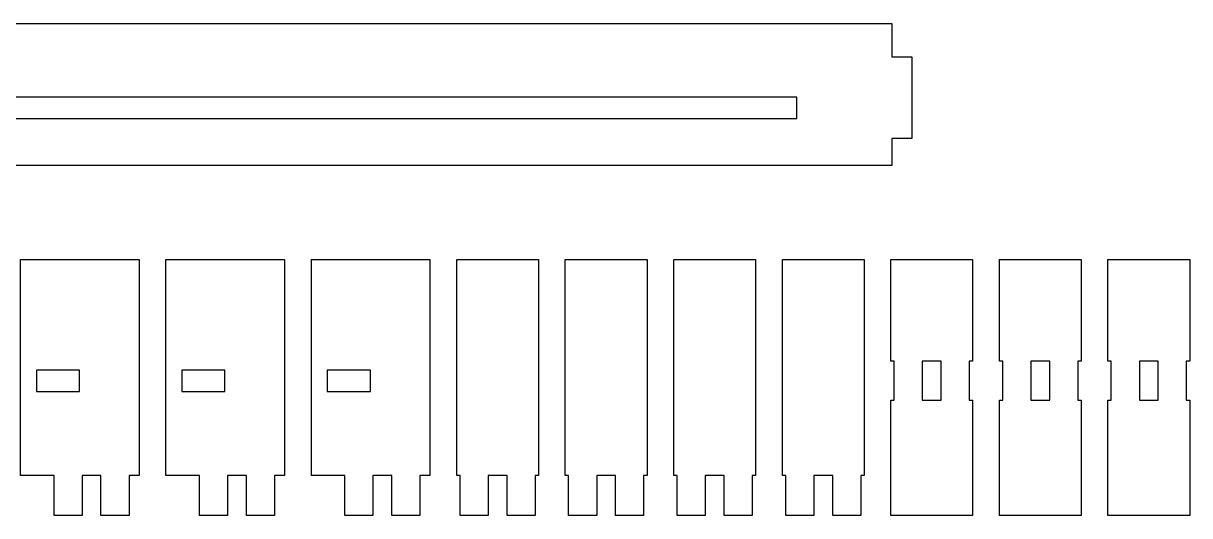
# Model space of a CAD drawing. Header units: metres. Extents: x 4 to 594, y 4 to 365.
# Drawn here: x 332.6 to 506.5, y 172.8 to 246.1 of the extents above; entities that cross this region are included whole.
import ezdxf

# ---------------------------------------------------------------- set-up
doc = ezdxf.new("R2010")
doc.units = ezdxf.units.M

msp = doc.modelspace()

# ---------------------------------------------------------------- linework, layer by layer
for points in [[(462.06, 228.94), (462.06, 224.94), (265.88, 224.94), (265.88, 228.94), (262.88, 228.94), (262.88, 231.92), (447.88, 231.92), (447.88, 235.14), (262.88, 235.14), (262.88, 241.12), (265.88, 241.12), (265.88, 246.12), (462.06, 246.12), (462.06, 241.12), (465.06, 241.12), (465.06, 228.94), (462.06, 228.94)], [(341.34, 178.76), (341.34, 172.76), (337.16, 172.76), (337.16, 178.76), (332.16, 178.76), (332.16, 210.94), (349.84, 210.94), (349.84, 178.76), (348.34, 178.76), (348.34, 172.76), (344.16, 172.76), (344.16, 178.76), (341.34, 178.76)], [(363.02, 178.76), (363.02, 172.76), (358.84, 172.76), (358.84, 178.76), (353.84, 178.76), (353.84, 210.94), (371.52, 210.94), (371.52, 178.76), (370.02, 178.76), (370.02, 172.76), (365.84, 172.76), (365.84, 178.76), (363.02, 178.76)], [(384.7, 178.76), (384.7, 172.76), (380.52, 172.76), (380.52, 178.76), (375.52, 178.76), (375.52, 210.94), (393.2, 210.94), (393.2, 178.76), (391.7, 178.76), (391.7, 172.76), (387.52, 172.76), (387.52, 178.76), (384.7, 178.76)], [(401.88, 178.76), (401.88, 172.76), (397.7, 172.76), (397.7, 178.76), (397.2, 178.76), (397.2, 210.94), (409.38, 210.94), (409.38, 178.76), (408.88, 178.76), (408.88, 172.76), (404.7, 172.76), (404.7, 178.76), (401.88, 178.76)], [(418.06, 178.76), (418.06, 172.76), (413.88, 172.76), (413.88, 178.76), (413.38, 178.76), (413.38, 210.94), (425.56, 210.94), (425.56, 178.76), (425.06, 178.76), (425.06, 172.76), (420.88, 172.76), (420.88, 178.76), (418.06, 178.76)], [(434.24, 178.76), (434.24, 172.76), (430.06, 172.76), (430.06, 178.76), (429.56, 178.76), (429.56, 210.94), (441.74, 210.94), (441.74, 178.76), (441.24, 178.76), (441.24, 172.76), (437.06, 172.76), (437.06, 178.76), (434.24, 178.76)], [(450.42, 178.76), (450.42, 172.76), (446.24, 172.76), (446.24, 178.76), (445.74, 178.76), (445.74, 210.94), (457.92, 210.94), (457.92, 178.76), (457.42, 178.76), (457.42, 172.76), (453.24, 172.76), (453.24, 178.76), (450.42, 178.76)], [(474.1, 189.95), (474.1, 172.76), (461.92, 172.76), (461.92, 189.95), (462.42, 189.95), (462.42, 195.76), (461.92, 195.76), (461.92, 210.94), (474.1, 210.94), (474.1, 195.76), (473.6, 195.76), (473.6, 189.95), (474.1, 189.95)], [(490.28, 189.95), (490.28, 172.76), (478.1, 172.76), (478.1, 189.95), (478.6, 189.95), (478.6, 195.76), (478.1, 195.76), (478.1, 210.94), (490.28, 210.94), (490.28, 195.76), (489.78, 195.76), (489.78, 189.95), (490.28, 189.95)], [(506.46, 189.95), (506.46, 172.76), (494.28, 172.76), (494.28, 189.95), (494.78, 189.95), (494.78, 195.76), (494.28, 195.76), (494.28, 210.94), (506.46, 210.94), (506.46, 195.76), (505.96, 195.76), (505.96, 189.95), (506.46, 189.95)], [(466.6, 189.95), (469.42, 189.95), (469.42, 195.76), (466.6, 195.76), (466.6, 189.95)], [(482.78, 189.95), (485.6, 189.95), (485.6, 195.76), (482.78, 195.76), (482.78, 189.95)], [(498.96, 189.95), (501.78, 189.95), (501.78, 195.76), (498.96, 195.76), (498.96, 189.95)], [(334.54, 191.24), (340.96, 191.24), (340.96, 194.46), (334.54, 194.46), (334.54, 191.24)], [(356.22, 191.24), (362.64, 191.24), (362.64, 194.46), (356.22, 194.46), (356.22, 191.24)], [(377.9, 191.24), (384.32, 191.24), (384.32, 194.46), (377.9, 194.46), (377.9, 191.24)]]:
    msp.add_lwpolyline(points, close=True)

doc.saveas('drawing.dxf')
